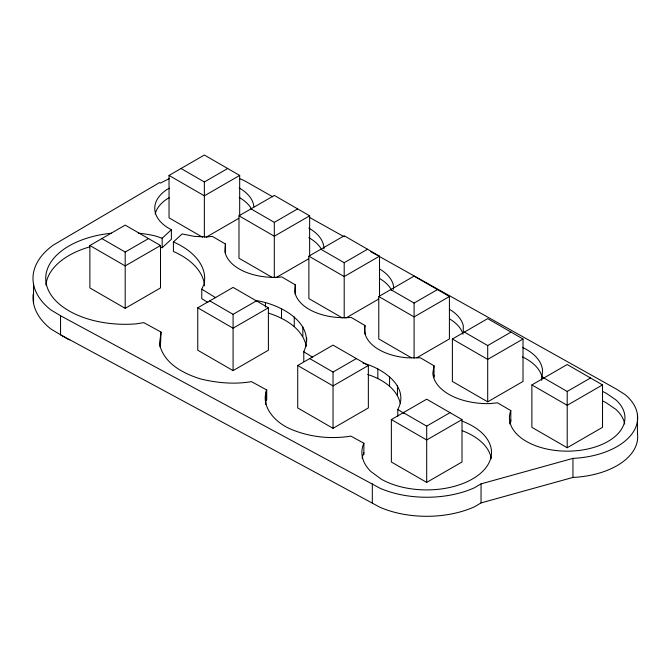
<?xml version="1.0" encoding="UTF-8"?>
<svg xmlns="http://www.w3.org/2000/svg" width="671" height="671" viewBox="0 0 671 671"><rect width="100%" height="100%" fill="white"/><g stroke="black" fill="none" stroke-linecap="round" stroke-linejoin="round"><path stroke-width="1.01" d="M204.58 285.804A79.48 45.888 0 0 0 173.412 251.466L173.412 241.946L182.101 233.936L194.338 236.385L207.255 236.93L212.271 236.377L225.389 243.95L224.919 251.415A49.612 28.643 0 0 0 278.985 277.24L281.686 276.88L295.274 284.814L295.274 294.326M225.389 253.546L225.389 243.95M295.274 284.814L294.787 291.633A49.612 28.643 0 0 0 348.635 317.601L350.941 317.299L364.999 325.502L364.999 334.074M393.416 289.276L393.617 286.509A49.612 28.643 0 0 0 379.803 269.121M159.48 345.557L160.965 332.044L143.812 322.642L135.768 323.9A79.48 45.888 0 0 1 46.643 285.41A79.48 45.888 0 0 1 111.554 233.214M160.126 347.117L160.663 332.556M255.307 300.474C278.893 303.56 316.712 322.692 303.787 351.789L303.787 361.308M159.48 343.653C163.422 363.338 183.158 373.521 200.704 378.981C217.287 382.998 234.582 384.533 251.482 381.64L266.723 389.994C260.524 406.316 274.456 421.262 288.236 428.006C307.704 436.972 329.796 439.505 350.899 436.116L363.883 443.237A64.819 37.425 0 0 0 370.946 471.579L381.405 479.262A64.819 37.425 0 0 0 477.198 475.94A64.819 37.425 0 0 0 462.269 421.203M265.791 404.428L266.244 390.816M364.999 325.502L364.89 325.762A49.612 28.643 0 0 0 407.75 357.828L420.365 357.811L434.02 365.779L432.829 373.126A54.905 31.705 0 0 0 489.788 403.598L497.521 402.835L510.816 410.593A57.756 33.349 0 0 0 577.219 450.66A57.756 33.349 0 0 0 615.919 399.908L606.232 393.24A57.756 33.349 0 0 0 602.692 391.512M433.718 377.136L434.02 375.299M541.64 380.272L542.571 370.719A54.905 31.705 0 0 0 522.533 347.419M207.876 302.436L201.77 298.696L201.77 289.176L204.018 284.294A79.48 45.888 0 0 0 173.412 241.946M160.663 342.076L160.965 332.044M266.244 400.327L266.723 399.513L266.723 389.994M397.794 416.146L397.794 409.478C410.216 386.513 382.244 368.094 363.036 363.137M160.243 247.096L162.181 247.742L162.181 238.222L171.382 229.734A49.612 28.643 0 0 1 167.28 189.297L169.478 188.199M162.181 247.742L171.382 239.253L171.382 229.734M370.677 251.617L616.674 389.255L625.162 394.665A70.48 40.696 0 0 1 572.95 458.377L481.048 483.875L474.372 487.792A77.542 44.772 0 0 1 379.962 488.211L60.541 315.747L50.904 309.952A92.204 53.235 0 0 1 53.21 245.15L159.639 182.52L160.57 183.057L169.444 178.511M637.45 414.502L637.45 433.55A70.48 40.696 0 0 1 572.95 477.425L481.048 502.923L474.372 506.84A77.542 44.772 0 0 1 379.962 507.259L60.541 334.795L60.541 315.747M202.541 237.198L169.033 217.849L169.033 175.425L204.353 155.035L239.681 175.425L239.681 215.777M89.872 245.519L125.192 225.12L160.512 245.519L160.512 287.934L125.192 308.333L89.872 287.934L89.872 245.519L125.192 265.909L160.512 245.519M181.027 168.505L204.353 181.967L227.679 168.505M239.681 175.425L204.353 195.823L169.033 175.425M101.866 238.591L125.192 252.053L148.517 238.591M272.501 277.584L238.985 258.234L238.985 215.819L274.313 195.42L309.633 215.819L309.633 256.171M206.165 237.198L238.775 218.369M250.988 208.891L274.313 222.353L297.639 208.891M309.633 215.819L274.313 236.209L238.985 215.819M197.752 307.804L233.08 287.406L268.4 307.804L268.4 350.22L233.08 370.618L197.752 350.22L197.752 307.804L233.08 328.194L268.4 307.804M342.386 317.937L308.878 298.587L308.878 256.163L344.198 235.773L379.518 256.163L379.518 296.515M276.125 277.584L308.727 258.763M209.755 300.876L233.08 314.338L256.406 300.876M320.872 249.243L344.198 262.705L367.523 249.243M379.518 256.163L344.198 276.561L308.878 256.163M411.373 357.769L378.771 338.939L378.771 296.515L414.091 276.125L449.411 296.515L449.411 338.939L416.808 357.769M346.01 317.937L378.612 299.107M297.714 365.51L333.034 345.12L368.354 365.51L368.354 407.934L333.034 428.324L297.714 407.934L297.714 365.51L333.034 385.9L368.354 365.51M390.765 289.595L414.091 303.057L437.417 289.595M449.411 296.515L414.091 316.913L378.771 296.515M309.708 358.582L333.034 372.053L356.36 358.582M452.38 339.014L487.7 318.624L523.019 339.014L523.019 381.438L487.7 401.828L452.38 381.438L452.38 339.014L487.7 359.413L523.019 339.014M464.374 332.086L487.7 345.557L511.025 332.086M391.361 419.585L426.689 399.186L462.009 419.585L462.009 462L426.689 482.399L391.361 462L391.361 419.585L426.689 439.975L462.009 419.585M403.363 412.657L426.689 426.119L450.015 412.657M531.877 384.919L567.205 364.521L602.524 384.919L602.524 427.335L567.205 447.733L531.877 427.335L531.877 384.919L567.205 405.309L602.524 384.919M543.879 377.991L567.205 391.453L590.522 377.991M169.478 197.719L167.28 198.817A49.612 28.643 0 0 0 155.211 213.906M162.181 238.222L155.42 235.982A79.48 45.888 0 0 0 138.427 233.172M69.876 339.828L67.57 339.023L50.904 329A92.204 53.235 0 0 1 33.147 294.376M268.291 313.038C284.621 318.213 302.487 328.304 306.353 346.37M367.658 374.435C381.69 379.056 396.804 388.09 400.319 403.464M272.829 196.871L245.209 181.145A62.336 35.991 0 0 0 239.681 178.679M309.406 217.337L344.156 236.779M541.64 376.473L544.248 377.932M201.77 289.176L215.726 297.739M303.787 351.789L312.594 357.19M397.794 409.478L403.917 413.235M463.292 332.413L463.267 325.611A49.612 28.643 0 0 0 449.503 309.356M572.95 458.377L572.95 477.425M567.205 391.453L567.205 447.733M510.816 410.593L510.816 422.017M487.7 345.557L487.7 401.828M481.048 483.875L481.048 502.923M434.02 365.779L434.02 377.203M426.689 426.119L426.689 482.399M414.091 303.057L414.091 358.297M397.458 385.716L397.458 395.236M389.574 376.523L389.574 386.043M377.832 368.824L377.832 378.343M372.321 483.875L372.321 502.923M363.883 443.237L363.883 454.661M344.198 262.705L344.198 317.945M333.034 372.053L333.034 428.324M306.672 337.756L306.672 341.564M302.847 326.861L302.847 336.381M294.259 316.905L294.259 326.425M281.51 308.576L281.51 318.096M274.313 222.353L274.313 277.593M265.456 302.436L265.456 307.192M233.08 314.338L233.08 370.618M204.353 181.967L204.353 237.207M125.192 252.053L125.192 308.333M33.55 284.278L33.55 303.326M239.212 187.947A49.612 28.643 0 0 1 253.881 206.66M308.828 228.14A49.612 28.643 0 0 1 323.925 248.824M362.147 458.545A64.819 37.425 0 0 1 363.883 452.749M462.269 430.723A64.819 37.425 0 0 1 491.239 458.628M45.871 285.041A79.48 45.888 0 0 1 89.629 246.903M509.742 423.938A57.756 33.349 0 0 1 510.816 420.113M602.692 401.032A57.756 33.349 0 0 1 606.232 402.759L615.919 409.427A57.756 33.349 0 0 1 624.659 423.963M239.212 197.467A49.612 28.643 0 0 1 251.449 208.832M308.828 237.66A49.612 28.643 0 0 1 320.813 248.253M379.803 278.641A49.612 28.643 0 0 1 391.797 290.501M449.503 318.876A49.612 28.643 0 0 1 463.024 334.208M522.533 356.93A54.905 31.705 0 0 1 542.176 377.488"/></g></svg>
